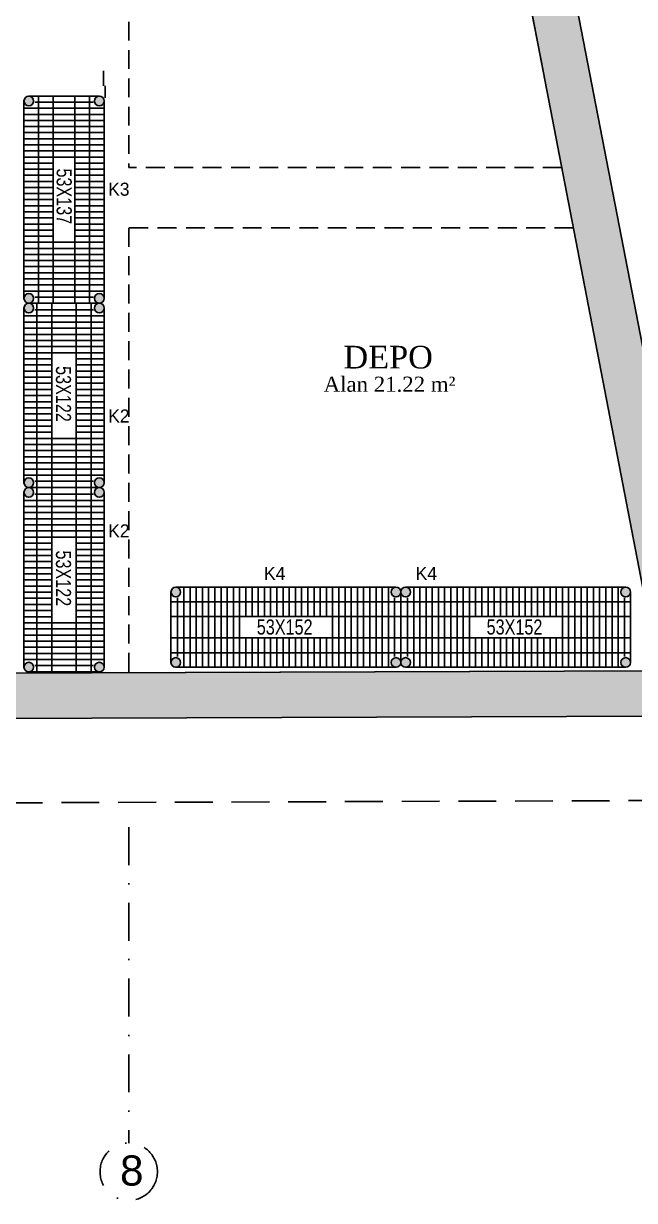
# Model space of a CAD drawing. Header units: millimetres. Extents: x -29311 to -3405, y 28913 to 42880.
# Drawn here: x -23581 to -23177, y 38974 to 39753 of the extents above; entities that cross this region are included whole.
import ezdxf
from ezdxf.enums import TextEntityAlignment as Align

# ---------------------------------------------------------------- set-up
doc = ezdxf.new("R2010")
doc.units = ezdxf.units.MM
for name, pattern in [('( Hidden )', [0.375, 0.25, -0.125]), ('DASHDOT', [1, 0.5, -0.25, 0, -0.25]), ('DASHDOT2', [0.5, 0.25, -0.125, 0, -0.125]), ('HIDDEN', [0.375, 0.25, -0.125])]:
    doc.linetypes.add(name, pattern=pattern)
for name, color, linetype in [('A-AKS', 57, 'DASHDOT'), ('A-AKS.', 57, 'DASHDOT2'), ('A-BA', 1, 'Continuous'), ('A-BA-HIDDEN', 136, 'HIDDEN'), ('A-MERDIVEN', 125, 'Continuous'), ('A-YAZI', 136, 'Continuous'), ('Duvar-Soğuk Oda Yüksekliğine', 24, 'Continuous'), ('vaz_bina2', 161, 'Continuous')]:
    doc.layers.add(name, color=color, linetype=linetype)
for name, color, linetype, lineweight in [('continious2', 253, 'Continuous', 25), ('s-depo', 140, 'Continuous', 25), ('tarama-betonarme', 252, 'Continuous', 13)]:
    doc.layers.add(name, color=color, linetype=linetype, lineweight=lineweight)
doc.styles.add('style1', font='turkce.shx', dxfattribs={"height": 100})
doc.styles.add('TAKSİM', font='GOTHIC.TTF', dxfattribs={"height": 20})
doc.styles.add('text1', font='arial.ttf')
doc.styles.add('YAZ-50', font='times.ttf', dxfattribs={"width": 0.9})

# ---------------------------------------------------------------- blocks, each defined once
blk = doc.blocks.new('AKS')
at = {"layer": 'A-AKS.', "ltscale": 100}
blk.add_line((4869.54, 50), (4869.54, -158.94), dxfattribs=at)
blk.add_circle((4869.54, -177.94), 19, dxfattribs=at)
at = {"layer": 'A-AKS.', "ltscale": 100, "insert": (4863.78, -167.12), "char_height": 20, "width": 18.8945, "attachment_point": 1, "style": 'text1'}
blk.add_mtext('8', dxfattribs=at)
blk = doc.blocks.new('53x137 tel')
at = {"lineweight": -2}
h = blk.add_hatch(color=256, dxfattribs=at)
h.paths.add_polyline_path([(-3.2, 46.6, 1), (3.2, 46.6, 1)])
h.paths.add_polyline_path([(-3.2, 0, 1), (3.2, 0, 1)])
h = blk.add_hatch(color=256, dxfattribs=at)
h.paths.add_polyline_path([(133.8, 46.6, 1), (127.4, 46.6, 1)])
h.paths.add_polyline_path([(127.4, 0, 1), (133.8, 0, 1)])
for p, q in [((130.6, 49.8), (0, 49.8)), ((-3.2, 46.59), (-3.2, 0)), ((133.8, 46.59), (133.8, 0)), ((130.6, -3.2), (0, -3.2))]:
    blk.add_line(p, q)
for centre in [(0, 46.6), (130.6, 46.6), (0, 0), (130.6, 0)]:
    blk.add_circle(centre, 3.2)
at = {"layer": 'continious2'}
for p, q in [((4.85, 49.8), (4.85, -3.2)), ((8.88, 49.8), (8.88, -3.2)), ((12.91, 49.8), (12.91, -3.2)), ((16.94, 49.8), (16.94, -3.2)), ((20.97, 49.8), (20.97, -3.2)), ((25, 49.8), (25, -3.2)), ((29.03, 49.8), (29.03, -3.2)), ((33.06, 49.8), (33.06, -3.2)), ((37.09, 49.8), (37.09, -3.2)), ((41.12, 49.8), (41.12, 30.38)), ((45.15, 49.8), (45.15, 30.38)), ((49.18, 49.8), (49.18, 30.38)), ((53.21, 49.8), (53.21, 30.38)), ((57.24, 49.8), (57.24, 30.38)), ((61.27, 49.8), (61.27, 30.38)), ((65.3, 49.8), (65.3, 30.38)), ((69.33, 49.8), (69.33, 30.38)), ((73.36, 49.8), (73.36, 30.38)), ((77.39, 49.8), (77.39, 30.38)), ((81.42, 49.8), (81.42, 30.38)), ((85.45, 49.8), (85.45, 30.38)), ((89.48, 49.8), (89.48, 30.38)), ((93.51, 49.8), (93.51, -3.2)), ((97.54, 49.8), (97.54, -3.2)), ((101.57, 49.8), (101.57, -3.2)), ((105.6, 49.8), (105.6, -3.2)), ((109.63, 49.8), (109.63, -3.2)), ((113.66, 49.8), (113.66, -3.2)), ((117.69, 49.8), (117.69, -3.2)), ((121.72, 49.8), (121.72, -3.2)), ((125.75, 49.8), (125.75, -3.2)), ((-3.2, 40.23), (133.8, 40.23)), ((0.82, 42.7), (0.82, 3.89)), ((129.78, 42.7), (129.78, 3.89)), ((-3.2, 30.38), (133.8, 30.38)), ((-3.2, 16.21), (133.8, 16.21)), ((41.12, 16.21), (41.12, -3.2)), ((45.15, 16.21), (45.15, -3.2)), ((49.18, 16.21), (49.18, -3.2)), ((53.21, 16.21), (53.21, -3.2)), ((57.24, 16.21), (57.24, -3.2)), ((61.27, 16.21), (61.27, -3.2)), ((65.3, 16.21), (65.3, -3.2)), ((69.33, 16.21), (69.33, -3.2)), ((73.36, 16.21), (73.36, -3.2)), ((77.39, 16.21), (77.39, -3.2)), ((81.42, 16.21), (81.42, -3.2)), ((85.45, 16.21), (85.45, -3.2)), ((89.48, 16.21), (89.48, -3.2)), ((-3.2, 6.37), (133.8, 6.37))]:
    blk.add_line(p, q, dxfattribs=at)
at = {"style": 'style1', "width": 0.8}
blk.add_text('53X137', height=10, dxfattribs=at).set_placement((44.68, 18.43))
blk = doc.blocks.new('53x152 tel')
at = {"lineweight": -2}
h = blk.add_hatch(color=256, dxfattribs=at)
h.paths.add_polyline_path([(3.2, 46.6, 1), (-3.2, 46.6, 1)])
h.paths.add_polyline_path([(-3.2, 0, 1), (3.2, 0, 1)])
h = blk.add_hatch(color=256, dxfattribs=at)
h.paths.add_polyline_path([(142.4, 46.6, 1), (148.8, 46.6, 1)])
h.paths.add_polyline_path([(142.4, 0, 1), (148.8, 0, 1)])
for p, q in [((145.6, 49.8), (0, 49.8)), ((-3.2, 46.59), (-3.2, 0)), ((148.8, 46.59), (148.8, 0)), ((145.6, -3.2), (0, -3.2))]:
    blk.add_line(p, q)
for centre in [(0, 46.6), (145.6, 46.6), (0, 0), (145.6, 0)]:
    blk.add_circle(centre, 3.2)
at = {"layer": 'continious2'}
for p, q in [((5.33, 49.8), (5.33, -3.2)), ((9.43, 49.8), (9.43, -3.2)), ((13.53, 49.8), (13.53, -3.2)), ((17.63, 49.8), (17.63, -3.2)), ((21.73, 49.8), (21.73, -3.2)), ((25.83, 49.8), (25.83, -3.2)), ((29.93, 49.8), (29.93, -3.2)), ((34.03, 49.8), (34.03, -3.2)), ((38.13, 49.8), (38.13, -3.2)), ((42.23, 49.8), (42.23, -3.2)), ((46.33, 49.8), (46.33, 30.38)), ((50.43, 49.8), (50.43, 30.38)), ((54.53, 49.8), (54.53, 30.38)), ((58.63, 49.8), (58.63, 30.38)), ((62.73, 49.8), (62.73, 30.38)), ((66.83, 49.8), (66.83, 30.38)), ((70.93, 49.8), (70.93, 30.38)), ((75.03, 49.8), (75.03, 30.38)), ((79.13, 49.8), (79.13, 30.38)), ((83.23, 49.8), (83.23, 30.38)), ((87.33, 49.8), (87.33, 30.38)), ((91.43, 49.8), (91.43, 30.38)), ((95.53, 49.8), (95.53, 30.38)), ((99.63, 49.8), (99.63, 30.38)), ((103.73, 49.8), (103.73, -3.2)), ((107.83, 49.8), (107.83, -3.2)), ((111.93, 49.8), (111.93, -3.2)), ((116.03, 49.8), (116.03, -3.2)), ((120.13, 49.8), (120.13, -3.2)), ((124.23, 49.8), (124.23, -3.2)), ((128.33, 49.8), (128.33, -3.2)), ((132.43, 49.8), (132.43, -3.2)), ((136.53, 49.8), (136.53, -3.2)), ((140.63, 49.8), (140.63, -3.2)), ((-3.2, 40.23), (148.8, 40.23)), ((1.23, 42.71), (1.23, 3.89)), ((144.73, 42.71), (144.73, 3.89)), ((-3.2, 30.38), (148.8, 30.38)), ((-3.2, 16.21), (148.8, 16.21)), ((46.33, 16.21), (46.33, -3.2)), ((50.43, 16.21), (50.43, -3.2)), ((54.53, 16.21), (54.53, -3.2)), ((58.63, 16.21), (58.63, -3.2)), ((62.73, 16.21), (62.73, -3.2)), ((66.83, 16.21), (66.83, -3.2)), ((70.93, 16.21), (70.93, -3.2)), ((75.03, 16.21), (75.03, -3.2)), ((79.13, 16.21), (79.13, -3.2)), ((83.23, 16.21), (83.23, -3.2)), ((87.33, 16.21), (87.33, -3.2)), ((91.43, 16.21), (91.43, -3.2)), ((95.53, 16.21), (95.53, -3.2)), ((99.63, 16.21), (99.63, -3.2)), ((-3.2, 6.37), (148.8, 6.37))]:
    blk.add_line(p, q, dxfattribs=at)
at = {"style": 'style1', "width": 0.8}
blk.add_text('53X152', height=10, dxfattribs=at).set_placement((53.57, 18.48))
blk = doc.blocks.new('53x122 tel')
at = {"lineweight": -2}
h = blk.add_hatch(color=256, dxfattribs=at)
h.paths.add_polyline_path([(-3.2, 46.6, 1), (3.2, 46.6, 1)])
h.paths.add_polyline_path([(3.2, 0, 1), (-3.2, 0, 1)])
h = blk.add_hatch(color=256, dxfattribs=at)
h.paths.add_polyline_path([(112.4, 46.6, 1), (118.8, 46.6, 1)])
h.paths.add_polyline_path([(112.4, 0, 1), (118.8, 0, 1)])
for p, q in [((115.6, 49.8), (0, 49.8)), ((-3.2, 46.59), (-3.2, 0)), ((118.8, 46.59), (118.8, 0)), ((115.6, -3.2), (0, -3.2))]:
    blk.add_line(p, q)
for centre in [(0, 46.6), (115.6, 46.6), (0, 0), (115.6, 0)]:
    blk.add_circle(centre, 3.2)
at = {"layer": 'continious2'}
for p, q in [((5.28, 49.8), (5.28, -3.2)), ((9.33, 49.8), (9.33, -3.2)), ((13.38, 49.8), (13.38, -3.2)), ((17.43, 49.8), (17.43, -3.2)), ((21.48, 49.8), (21.48, -3.2)), ((25.53, 49.8), (25.53, -3.2)), ((29.58, 49.8), (29.58, -3.2)), ((33.63, 49.8), (33.63, 31.3)), ((37.68, 49.8), (37.68, 31.3)), ((41.73, 49.8), (41.73, 31.3)), ((45.78, 49.8), (45.78, 31.3)), ((49.83, 49.8), (49.83, 31.3)), ((53.88, 49.8), (53.88, 31.3)), ((57.93, 49.8), (57.93, 31.3)), ((61.98, 49.8), (61.98, 31.3)), ((66.03, 49.8), (66.03, 31.3)), ((70.08, 49.8), (70.08, 31.3)), ((74.13, 49.8), (74.13, 31.3)), ((78.18, 49.8), (78.18, 31.3)), ((82.23, 49.8), (82.23, 31.3)), ((86.28, 49.8), (86.28, -3.2)), ((90.33, 49.8), (90.33, -3.2)), ((94.38, 49.8), (94.38, -3.2)), ((98.43, 49.8), (98.43, -3.2)), ((102.48, 49.8), (102.48, -3.2)), ((106.53, 49.8), (106.53, -3.2)), ((110.58, 49.8), (110.58, -3.2)), ((-3.2, 41.3), (118.8, 41.3)), ((1.23, 42.71), (1.23, 3.89)), ((114.63, 42.71), (114.63, 3.89)), ((-3.2, 31.3), (118.8, 31.3)), ((-3.2, 15.3), (118.8, 15.3)), ((33.63, 15.3), (33.63, -3.2)), ((37.68, 15.3), (37.68, -3.2)), ((41.73, 15.3), (41.73, -3.2)), ((45.78, 15.3), (45.78, -3.2)), ((49.83, 15.3), (49.83, -3.2)), ((53.88, 15.3), (53.88, -3.2)), ((57.93, 15.3), (57.93, -3.2)), ((61.98, 15.3), (61.98, -3.2)), ((66.03, 15.3), (66.03, -3.2)), ((70.08, 15.3), (70.08, -3.2)), ((74.13, 15.3), (74.13, -3.2)), ((78.18, 15.3), (78.18, -3.2)), ((82.23, 15.3), (82.23, -3.2)), ((-3.2, 5.3), (118.8, 5.3))]:
    blk.add_line(p, q, dxfattribs=at)
at = {"style": 'style1', "width": 0.8}
blk.add_text('53X122', height=10, dxfattribs=at).set_placement((38.41, 17.95))
blk = doc.blocks.new('2. bodrum kat kirişileri')
at = {"layer": 'A-BA-HIDDEN', "ltscale": 50}
for points in [[(3432.13, -22544.94), (3432.13, -22735.07)], [(3718.52, -22735.07), (3432.13, -22735.07)], [(3432.13, -22775.07), (3432.13, -23069.6)], [(3726.25, -22775.07), (3432.13, -22775.07)]]:
    blk.add_lwpolyline(points, dxfattribs=at)

msp = doc.modelspace()

# ---------------------------------------------------------------- hatches: boundary and pattern name
at = {"layer": 'tarama-betonarme'}
h = msp.add_hatch(dxfattribs=at)
h.set_pattern_fill('ANSI35', color=256, scale=25, style=0)
h.set_pattern_definition([(45, (-75202.6075, 54657.0166), (-4.4194174, 4.4194174), []), (45, (-75198.188, 54657.0166), (-4.4194174, 4.4194174), [7.8125, -1.5625, 0, -1.5625])])
h.paths.add_polyline_path([(-28111.42, 39307.05), (-28347.33, 41114.45), (-23542.77, 41300.68), (-23161.07, 39324.64)], flags=16)
h.paths.add_polyline_path([(-28137.74, 39276.95), (-28381.33, 41143.15), (-23518.2, 41331.65), (-23124.74, 39294.77)])

# ---------------------------------------------------------------- linework, layer by layer
msp.add_line((-23161.07, 39324.64), (-23704.42, 39322.68))
at = {"layer": 'A-BA'}
for p, q in [((-23124.74, 39294.77), (-23518.2, 41331.65)), ((-23161.07, 39324.64), (-23543.11, 41302.46)), ((-23124.74, 39294.77), (-28137.74, 39276.95))]:
    msp.add_line(p, q, dxfattribs=at)
msp.add_lwpolyline([(-28347.33, 41114.45), (-28111.42, 39307.05), (-23161.07, 39324.64)], dxfattribs=at)
at = {"layer": 'A-MERDIVEN'}
msp.add_lwpolyline([(-23345.81, 40019.51), (-23295.92, 40019.51), (-23237.75, 39721.62)], dxfattribs=at)
at = {"layer": 'Duvar-Soğuk Oda Yüksekliğine'}
msp.add_line((-23528.42, 39711.62), (-23528.42, 39721.62), dxfattribs=at)
at = {"layer": 's-depo'}
msp.add_line((-23527.42, 39711.62), (-23527.42, 39703.62), dxfattribs=at)
at = {"layer": 'vaz_bina2', "linetype": '( Hidden )', "ltscale": 100}
msp.add_lwpolyline([(-28374.8, 41087.28), (-28131.22, 39221.08), (-23118.21, 39238.89), (-22100.43, 39242.51), (-22369.36, 40634.75), (-22611.15, 41117.08), (-22939.4, 41407.74), (-23296.6, 41596.35), (-23667.74, 41706.43), (-24036.53, 41755.81), (-28439.79, 41585.13)], close=True, dxfattribs=at)

# ---------------------------------------------------------------- block references
at = {"lineweight": -2, "rotation": 270}
for name, p in [('53x137 tel', (-23577.89, 39701.6)), ('53x122 tel', (-23577.89, 39564.6)), ('53x122 tel', (-23577.89, 39442.6))]:
    msp.add_blockref(name, p, dxfattribs=at)
at = {"lineweight": -2}
for p in [(-23480.66, 39330.07), (-23328.66, 39330.07)]:
    msp.add_blockref('53x152 tel', p, dxfattribs=at)
at = {"layer": 'A-AKS'}
msp.add_blockref('AKS', (-28381.33, 39171.08), dxfattribs=at)
at = {"layer": 'A-MERDIVEN'}
msp.add_blockref('2. bodrum kat kirişileri', (-26943.91, 62392.7), dxfattribs=at)

# ---------------------------------------------------------------- texts
at = {"style": 'TAKSİM'}
for s, p in [('K3', (-23518.32, 39638.9)), ('K2', (-23518.32, 39488.85)), ('K2', (-23518.32, 39412.83)), ('K4', (-23415.23, 39384.71)), ('K4', (-23314.94, 39384.71))]:
    msp.add_text(s, height=8.64, dxfattribs=at).set_placement(p, align=Align.CENTER)
at = {"layer": 'A-YAZI', "style": 'YAZ-50'}
for s, height, p in [('DEPO', 15, (-23340.19, 39524.6)), ('Alan 21.22 m²', 10, (-23339.3, 39509.19))]:
    msp.add_text(s, height=height, dxfattribs=at).set_placement(p, align=Align.CENTER)

doc.saveas('drawing.dxf')
